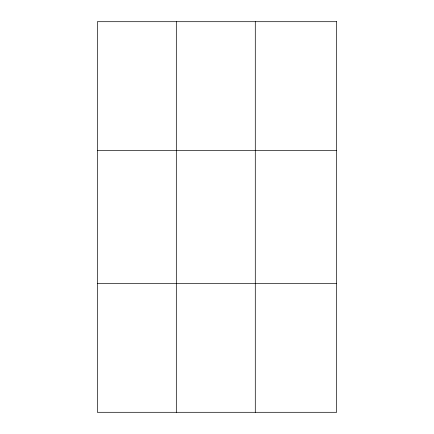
<?xml version="1.0" encoding="UTF-8"?>
<svg xmlns="http://www.w3.org/2000/svg" width="434" height="434" viewBox="0 0 434 434"><rect width="100%" height="100%" fill="white"/><g stroke="black" fill="none" stroke-linecap="round" stroke-linejoin="round"><path stroke-width="0.65" d="M176.318 21.7L176.318 412.3M255.29 21.7L255.29 412.3M97.341 150.598L336.659 150.598M97.341 283.402L336.659 283.402M336.659 21.7L336.659 412.3L97.341 412.3L97.341 21.7L336.659 21.7"/></g></svg>
